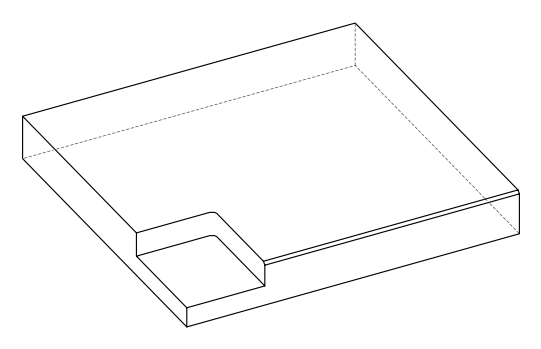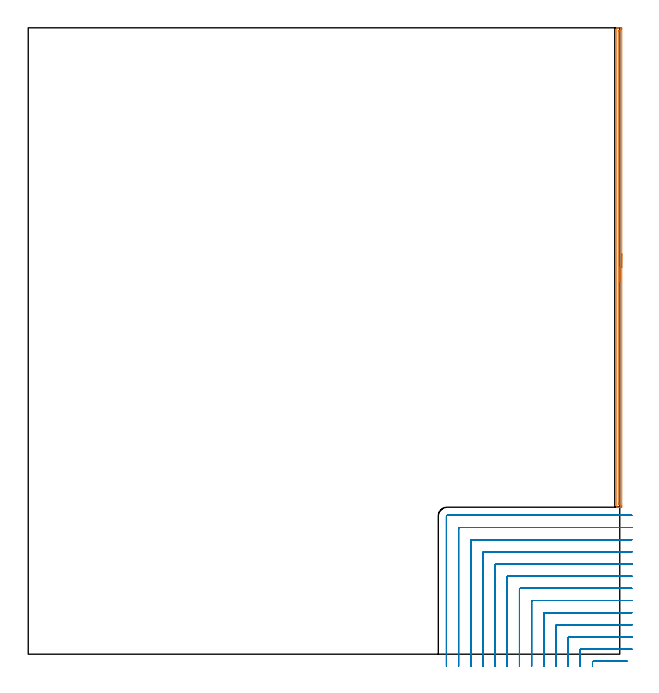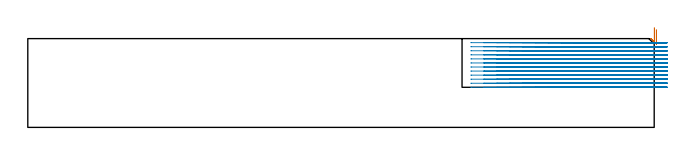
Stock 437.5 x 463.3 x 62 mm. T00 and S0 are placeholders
(PLAN: 2 operations, 1 tool changes, 54 min)
(1 AREA_MILL | FG_CHAMFER_SURFACE | UGT0205_001 | 5.83 min | 2433 mm3)
(2 MILL_CORNER_NOTCH_RECTANGULAR | CORNER_NOTCH_RECTANGULAR | NXT0201_011 | Follow Part, ap 3, ae 75% | 48.16 min | 495699 mm3)
(TOOL UGT0205_001 | Chamfer Mill 20 x 3 x 45 deg. | D20 FL50 Z2)
(TOOL NXT0201_011 | ENDMILL 12mm [2P460-1200-NA 1630] | D12 FL38 Z6)
(OP 1 AREA_MILL)
G17 G21 G94 G90
T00 M6
G54
G17 G0 G90 X439. Y296. S1061 M3
G43 Z72. H0
Z68.3
G94 G1 Y295.962 Z67.428 F250.
Y295.848 Z66.564
Y295.659 Z65.712
Y295.397 Z64.88
Y295.063 Z64.074
Y294.66 Z63.3
Y294.192 Z62.564
Y293.66 Z61.872
Y293.071 Z61.229
Y292.428 Z60.64
Y291.736 Z60.108
Y291. Z59.64
Y290.226 Z59.237
Y289.42 Z58.903
Y288.588 Z58.641
Y287.736 Z58.452
Y286.872 Z58.338
Y286. Z58.3
Y109.673
X438.999 Y109.305 Z58.301
X438.993 Y108.788 Z58.302
X438.99 Y108.708 Z58.305
X438.48 Y108.7 Z58.814
X437.908 Z59.389
X437.593 Z59.703
X437.022 Z60.275
X436.707 Z60.588
X435.669 Z61.63
X435.326 Y108.708 Z61.965
X435.303 Y108.71 Z61.988
X435.3 Y108.859 Z62.
Y463.142
X435.303 Y463.29 Z61.988
X435.326 Y463.293 Z61.965
X435.67 Y463.3 Z61.629
X436.077 Z61.222
X436.707 Z60.588
X437.908 Z59.389
X438.48 Y463.296 Z58.814
X438.99 Y463.292 Z58.304
X438.993 Y463.213 Z58.302
X438.999 Y462.695 Z58.301
X439. Y462.171 Z58.3
Y286.
X437.586 Z59.714
Y111.09
X437.584 Y110.867 Z59.716
X437.581 Y110.757 Z59.719
X437.579 Y110.711 Z59.721
X437.435 Y110.707 Z59.865
X437.092 Y110.702 Z60.208
X436.85 Y110.706 Z60.45
X436.753 Y110.71 Z60.547
X436.721 Y110.715 Z60.579
X436.719 Y110.761 Z60.581
X436.716 Y110.867 Z60.584
X436.714 Y111.082 Z60.586
Y460.903
X436.716 Y461.13 Z60.584
X436.719 Y461.239 Z60.581
X436.721 Y461.285 Z60.579
X436.764 Y461.29 Z60.536
X436.957 Y461.295 Z60.343
X437.208 Y461.299 Z60.092
X437.45 Y461.294 Z59.85
X437.547 Y461.29 Z59.753
X437.579 Y461.285 Z59.721
X437.581 Y461.239 Z59.719
X437.584 Y461.133 Z59.716
X437.586 Y460.918 Z59.714
Y286.
Y285.128 Z59.752
Y284.264 Z59.866
Y283.412 Z60.055
Y282.58 Z60.317
Y281.774 Z60.651
Y281. Z61.054
Y280.264 Z61.523
Y279.572 Z62.054
Y278.929 Z62.643
Y278.34 Z63.286
Y277.808 Z63.978
Y277.34 Z64.714
Y276.937 Z65.488
Y276.603 Z66.294
Y276.341 Z67.126
Y276.152 Z67.978
Y276.038 Z68.843
Y276. Z69.714
G0 Z72.
M5
M2
(OP 2 MILL_CORNER_NOTCH_RECTANGULAR)
G17 G21 G94 G90
T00 M6
G54
G17 G0 G90 X443.312 Y-5.3 S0 M3
G43 Z72. H1
Z59.167
G94 G1 X440.312 F250.
X417.893 F500.
G3 X417.3 Y-5.893 R0.6
G1 Y-6.
Y-9. F250.
G0 Z72.
X446.5 Y3.7
Z59.167
G1 X443.5
X408.893 F500.
G3 X408.3 Y3.107 R0.6
G1 Y-6.
Y-9. F250.
G0 Z72.
X446.5 Y12.7
Z59.167
G1 X443.5
X399.893 F500.
G3 X399.3 Y12.107 R0.6
G1 Y-6.
Y-9. F250.
G0 Z72.
X446.5 Y21.7
Z59.167
G1 X443.5
X390.894 F500.
G3 X390.3 Y21.106 R0.6
G1 Y-6.
Y-9. F250.
G0 Z72.
X446.5 Y30.7
Z59.167
G1 X443.5
X381.894 F500.
G3 X381.3 Y30.106 R0.6
G1 Y-6.
Y-9. F250.
G0 Z72.
X446.5 Y39.7
Z59.167
G1 X443.5
X372.894 F500.
G3 X372.3 Y39.106 R0.6
G1 Y-6.
Y-9. F250.
G0 Z72.
X446.5 Y48.7
Z59.167
G1 X443.5
X363.895 F500.
G3 X363.3 Y48.105 R0.6
G1 Y-6.
Y-9. F250.
G0 Z72.
X446.5 Y57.7
Z59.167
G1 X443.5
X354.895 F500.
G3 X354.3 Y57.105 R0.6
G1 Y-6.
Y-9. F250.
G0 Z72.
X446.5 Y66.7
Z59.167
G1 X443.5
X345.895 F500.
G3 X345.3 Y66.105 R0.6
G1 Y-6.
Y-9. F250.
G0 Z72.
X446.5 Y75.7
Z59.167
G1 X443.5
X336.895 F500.
G3 X336.3 Y75.105 R0.6
G1 Y-6.
Y-9. F250.
G0 Z72.
X446.5 Y84.7
Z59.167
G1 X443.5
X327.896 F500.
G3 X327.3 Y84.104 R0.6
G1 Y-6.
Y-9. F250.
G0 Z72.
X446.5 Y93.7
Z59.167
G1 X443.5
X318.896 F500.
G3 X318.3 Y93.104 R0.6
G1 Y-6.
Y-9. F250.
G0 Z72.
X446.5 Y102.7
Z59.167
G1 X443.5
X309.896 F500.
G3 X309.3 Y102.104 R0.6
G1 Y-6.
Y-9. F250.
G0 Z72.
X443.312 Y-5.3
Z56.333
G1 X440.312
X417.893 F500.
G3 X417.3 Y-5.893 R0.6
G1 Y-6.
Y-9. F250.
G0 Z72.
X446.5 Y3.7
Z56.333
G1 X443.5
X408.893 F500.
G3 X408.3 Y3.107 R0.6
G1 Y-6.
Y-9. F250.
G0 Z72.
X446.5 Y12.7
Z56.333
G1 X443.5
X399.893 F500.
G3 X399.3 Y12.107 R0.6
G1 Y-6.
Y-9. F250.
G0 Z72.
X446.5 Y21.7
Z56.333
G1 X443.5
X390.894 F500.
G3 X390.3 Y21.106 R0.6
G1 Y-6.
Y-9. F250.
G0 Z72.
X446.5 Y30.7
Z56.333
G1 X443.5
X381.894 F500.
G3 X381.3 Y30.106 R0.6
G1 Y-6.
Y-9. F250.
G0 Z72.
X446.5 Y39.7
Z56.333
G1 X443.5
X372.894 F500.
G3 X372.3 Y39.106 R0.6
G1 Y-6.
Y-9. F250.
G0 Z72.
X446.5 Y48.7
Z56.333
G1 X443.5
X363.895 F500.
G3 X363.3 Y48.105 R0.6
G1 Y-6.
Y-9. F250.
G0 Z72.
X446.5 Y57.7
Z56.333
G1 X443.5
X354.895 F500.
G3 X354.3 Y57.105 R0.6
G1 Y-6.
Y-9. F250.
G0 Z72.
X446.5 Y66.7
Z56.333
G1 X443.5
X345.895 F500.
G3 X345.3 Y66.105 R0.6
G1 Y-6.
Y-9. F250.
G0 Z72.
X446.5 Y75.7
Z56.333
G1 X443.5
X336.895 F500.
G3 X336.3 Y75.105 R0.6
G1 Y-6.
Y-9. F250.
G0 Z72.
X446.5 Y84.7
Z56.333
G1 X443.5
X327.896 F500.
G3 X327.3 Y84.104 R0.6
G1 Y-6.
Y-9. F250.
G0 Z72.
X446.5 Y93.7
Z56.333
G1 X443.5
X318.896 F500.
G3 X318.3 Y93.104 R0.6
G1 Y-6.
Y-9. F250.
G0 Z72.
X446.5 Y102.7
Z56.333
G1 X443.5
X309.896 F500.
G3 X309.3 Y102.104 R0.6
G1 Y-6.
Y-9. F250.
G0 Z72.
X443.312 Y-5.3
Z53.5
G1 X440.312
X417.893 F500.
G3 X417.3 Y-5.893 R0.6
G1 Y-6.
Y-9. F250.
G0 Z72.
X446.5 Y3.7
Z53.5
G1 X443.5
X408.893 F500.
G3 X408.3 Y3.107 R0.6
G1 Y-6.
Y-9. F250.
G0 Z72.
X446.5 Y12.7
Z53.5
G1 X443.5
X399.893 F500.
G3 X399.3 Y12.107 R0.6
G1 Y-6.
Y-9. F250.
G0 Z72.
X446.5 Y21.7
Z53.5
G1 X443.5
X390.894 F500.
G3 X390.3 Y21.106 R0.6
G1 Y-6.
Y-9. F250.
G0 Z72.
X446.5 Y30.7
Z53.5
G1 X443.5
X381.894 F500.
G3 X381.3 Y30.106 R0.6
G1 Y-6.
Y-9. F250.
G0 Z72.
X446.5 Y39.7
Z53.5
G1 X443.5
X372.894 F500.
G3 X372.3 Y39.106 R0.6
G1 Y-6.
Y-9. F250.
G0 Z72.
X446.5 Y48.7
Z53.5
G1 X443.5
X363.895 F500.
G3 X363.3 Y48.105 R0.6
G1 Y-6.
Y-9. F250.
G0 Z72.
X446.5 Y57.7
Z53.5
G1 X443.5
X354.895 F500.
G3 X354.3 Y57.105 R0.6
G1 Y-6.
Y-9. F250.
G0 Z72.
X446.5 Y66.7
Z53.5
G1 X443.5
X345.895 F500.
G3 X345.3 Y66.105 R0.6
G1 Y-6.
Y-9. F250.
G0 Z72.
X446.5 Y75.7
Z53.5
G1 X443.5
X336.895 F500.
G3 X336.3 Y75.105 R0.6
G1 Y-6.
Y-9. F250.
G0 Z72.
X446.5 Y84.7
Z53.5
G1 X443.5
X327.896 F500.
G3 X327.3 Y84.104 R0.6
G1 Y-6.
Y-9. F250.
G0 Z72.
X446.5 Y93.7
Z53.5
G1 X443.5
X318.896 F500.
G3 X318.3 Y93.104 R0.6
G1 Y-6.
Y-9. F250.
G0 Z72.
X446.5 Y102.7
Z53.5
G1 X443.5
X309.896 F500.
G3 X309.3 Y102.104 R0.6
G1 Y-6.
Y-9. F250.
G0 Z72.
X443.312 Y-5.3
Z50.667
G1 X440.312
X417.893 F500.
G3 X417.3 Y-5.893 R0.6
G1 Y-6.
Y-9. F250.
G0 Z72.
X446.5 Y3.7
Z50.667
G1 X443.5
X408.893 F500.
G3 X408.3 Y3.107 R0.6
G1 Y-6.
Y-9. F250.
G0 Z72.
X446.5 Y12.7
Z50.667
G1 X443.5
X399.893 F500.
G3 X399.3 Y12.107 R0.6
G1 Y-6.
Y-9. F250.
G0 Z72.
X446.5 Y21.7
Z50.667
G1 X443.5
X390.894 F500.
G3 X390.3 Y21.106 R0.6
G1 Y-6.
Y-9. F250.
G0 Z72.
X446.5 Y30.7
Z50.667
G1 X443.5
X381.894 F500.
G3 X381.3 Y30.106 R0.6
G1 Y-6.
Y-9. F250.
G0 Z72.
X446.5 Y39.7
Z50.667
G1 X443.5
X372.894 F500.
G3 X372.3 Y39.106 R0.6
G1 Y-6.
Y-9. F250.
G0 Z72.
X446.5 Y48.7
Z50.667
G1 X443.5
X363.895 F500.
G3 X363.3 Y48.105 R0.6
G1 Y-6.
Y-9. F250.
G0 Z72.
X446.5 Y57.7
Z50.667
G1 X443.5
X354.895 F500.
G3 X354.3 Y57.105 R0.6
G1 Y-6.
Y-9. F250.
G0 Z72.
X446.5 Y66.7
Z50.667
G1 X443.5
X345.895 F500.
G3 X345.3 Y66.105 R0.6
G1 Y-6.
Y-9. F250.
G0 Z72.
X446.5 Y75.7
Z50.667
G1 X443.5
X336.895 F500.
G3 X336.3 Y75.105 R0.6
G1 Y-6.
Y-9. F250.
G0 Z72.
X446.5 Y84.7
Z50.667
G1 X443.5
X327.896 F500.
G3 X327.3 Y84.104 R0.6
G1 Y-6.
Y-9. F250.
G0 Z72.
X446.5 Y93.7
Z50.667
G1 X443.5
X318.896 F500.
G3 X318.3 Y93.104 R0.6
G1 Y-6.
Y-9. F250.
G0 Z72.
X446.5 Y102.7
Z50.667
G1 X443.5
X309.896 F500.
G3 X309.3 Y102.104 R0.6
G1 Y-6.
Y-9. F250.
G0 Z72.
X443.312 Y-5.3
Z47.833
G1 X440.312
X417.893 F500.
G3 X417.3 Y-5.893 R0.6
G1 Y-6.
Y-9. F250.
G0 Z72.
X446.5 Y3.7
Z47.833
G1 X443.5
X408.893 F500.
G3 X408.3 Y3.107 R0.6
G1 Y-6.
Y-9. F250.
G0 Z72.
X446.5 Y12.7
Z47.833
G1 X443.5
X399.893 F500.
G3 X399.3 Y12.107 R0.6
G1 Y-6.
Y-9. F250.
G0 Z72.
X446.5 Y21.7
Z47.833
G1 X443.5
X390.894 F500.
G3 X390.3 Y21.106 R0.6
G1 Y-6.
Y-9. F250.
G0 Z72.
X446.5 Y30.7
Z47.833
G1 X443.5
X381.894 F500.
G3 X381.3 Y30.106 R0.6
G1 Y-6.
Y-9. F250.
G0 Z72.
X446.5 Y39.7
Z47.833
G1 X443.5
X372.894 F500.
G3 X372.3 Y39.106 R0.6
G1 Y-6.
Y-9. F250.
G0 Z72.
X446.5 Y48.7
Z47.833
G1 X443.5
X363.895 F500.
G3 X363.3 Y48.105 R0.6
G1 Y-6.
Y-9. F250.
G0 Z72.
X446.5 Y57.7
Z47.833
G1 X443.5
X354.895 F500.
G3 X354.3 Y57.105 R0.6
G1 Y-6.
Y-9. F250.
G0 Z72.
X446.5 Y66.7
Z47.833
G1 X443.5
X345.895 F500.
G3 X345.3 Y66.105 R0.6
G1 Y-6.
Y-9. F250.
G0 Z72.
X446.5 Y75.7
Z47.833
G1 X443.5
X336.895 F500.
G3 X336.3 Y75.105 R0.6
G1 Y-6.
Y-9. F250.
G0 Z72.
X446.5 Y84.7
Z47.833
G1 X443.5
X327.896 F500.
G3 X327.3 Y84.104 R0.6
G1 Y-6.
Y-9. F250.
G0 Z72.
X446.5 Y93.7
Z47.833
G1 X443.5
X318.896 F500.
G3 X318.3 Y93.104 R0.6
G1 Y-6.
Y-9. F250.
G0 Z72.
X446.5 Y102.7
Z47.833
G1 X443.5
X309.896 F500.
G3 X309.3 Y102.104 R0.6
G1 Y-6.
Y-9. F250.
G0 Z72.
X443.312 Y-5.3
Z45.
G1 X440.312
X417.893 F500.
G3 X417.3 Y-5.893 R0.6
G1 Y-6.
Y-9. F250.
G0 Z72.
X446.5 Y3.7
Z45.
G1 X443.5
X408.893 F500.
G3 X408.3 Y3.107 R0.6
G1 Y-6.
Y-9. F250.
G0 Z72.
X446.5 Y12.7
Z45.
G1 X443.5
X399.893 F500.
G3 X399.3 Y12.107 R0.6
G1 Y-6.
Y-9. F250.
G0 Z72.
X446.5 Y21.7
Z45.
G1 X443.5
X390.894 F500.
G3 X390.3 Y21.106 R0.6
G1 Y-6.
Y-9. F250.
G0 Z72.
X446.5 Y30.7
Z45.
G1 X443.5
X381.894 F500.
G3 X381.3 Y30.106 R0.6
G1 Y-6.
Y-9. F250.
G0 Z72.
X446.5 Y39.7
Z45.
G1 X443.5
X372.894 F500.
G3 X372.3 Y39.106 R0.6
G1 Y-6.
Y-9. F250.
G0 Z72.
X446.5 Y48.7
Z45.
G1 X443.5
X363.895 F500.
G3 X363.3 Y48.105 R0.6
G1 Y-6.
Y-9. F250.
G0 Z72.
X446.5 Y57.7
Z45.
G1 X443.5
X354.895 F500.
G3 X354.3 Y57.105 R0.6
G1 Y-6.
Y-9. F250.
G0 Z72.
X446.5 Y66.7
Z45.
G1 X443.5
X345.895 F500.
G3 X345.3 Y66.105 R0.6
G1 Y-6.
Y-9. F250.
G0 Z72.
X446.5 Y75.7
Z45.
G1 X443.5
X336.895 F500.
G3 X336.3 Y75.105 R0.6
G1 Y-6.
Y-9. F250.
G0 Z72.
X446.5 Y84.7
Z45.
G1 X443.5
X327.896 F500.
G3 X327.3 Y84.104 R0.6
G1 Y-6.
Y-9. F250.
G0 Z72.
X446.5 Y93.7
Z45.
G1 X443.5
X318.896 F500.
G3 X318.3 Y93.104 R0.6
G1 Y-6.
Y-9. F250.
G0 Z72.
X446.5 Y102.7
Z45.
G1 X443.5
X309.896 F500.
G3 X309.3 Y102.104 R0.6
G1 Y-6.
Y-9. F250.
G0 Z72.
X443.312 Y-5.3
Z42.167
G1 X440.312
X417.893 F500.
G3 X417.3 Y-5.893 R0.6
G1 Y-6.
Y-9. F250.
G0 Z72.
X446.5 Y3.7
Z42.167
G1 X443.5
X408.893 F500.
G3 X408.3 Y3.107 R0.6
G1 Y-6.
Y-9. F250.
G0 Z72.
X446.5 Y12.7
Z42.167
G1 X443.5
X399.893 F500.
G3 X399.3 Y12.107 R0.6
G1 Y-6.
Y-9. F250.
G0 Z72.
X446.5 Y21.7
Z42.167
G1 X443.5
X390.894 F500.
G3 X390.3 Y21.106 R0.6
G1 Y-6.
Y-9. F250.
G0 Z72.
X446.5 Y30.7
Z42.167
G1 X443.5
X381.894 F500.
G3 X381.3 Y30.106 R0.6
G1 Y-6.
Y-9. F250.
G0 Z72.
X446.5 Y39.7
Z42.167
G1 X443.5
X372.894 F500.
G3 X372.3 Y39.106 R0.6
G1 Y-6.
Y-9. F250.
G0 Z72.
X446.5 Y48.7
Z42.167
G1 X443.5
X363.895 F500.
G3 X363.3 Y48.105 R0.6
G1 Y-6.
Y-9. F250.
G0 Z72.
X446.5 Y57.7
Z42.167
G1 X443.5
X354.895 F500.
G3 X354.3 Y57.105 R0.6
G1 Y-6.
Y-9. F250.
G0 Z72.
X446.5 Y66.7
Z42.167
G1 X443.5
X345.895 F500.
G3 X345.3 Y66.105 R0.6
G1 Y-6.
Y-9. F250.
G0 Z72.
X446.5 Y75.7
Z42.167
G1 X443.5
X336.895 F500.
G3 X336.3 Y75.105 R0.6
G1 Y-6.
Y-9. F250.
G0 Z72.
X446.5 Y84.7
Z42.167
G1 X443.5
X327.896 F500.
G3 X327.3 Y84.104 R0.6
G1 Y-6.
Y-9. F250.
G0 Z72.
X446.5 Y93.7
Z42.167
G1 X443.5
X318.896 F500.
G3 X318.3 Y93.104 R0.6
G1 Y-6.
Y-9. F250.
G0 Z72.
X446.5 Y102.7
Z42.167
G1 X443.5
X309.896 F500.
G3 X309.3 Y102.104 R0.6
G1 Y-6.
Y-9. F250.
G0 Z72.
X443.312 Y-5.3
Z39.333
G1 X440.312
X417.893 F500.
G3 X417.3 Y-5.893 R0.6
G1 Y-6.
Y-9. F250.
G0 Z72.
X446.5 Y3.7
Z39.333
G1 X443.5
X408.893 F500.
G3 X408.3 Y3.107 R0.6
G1 Y-6.
Y-9. F250.
G0 Z72.
X446.5 Y12.7
Z39.333
G1 X443.5
X399.893 F500.
G3 X399.3 Y12.107 R0.6
G1 Y-6.
Y-9. F250.
G0 Z72.
X446.5 Y21.7
Z39.333
G1 X443.5
X390.894 F500.
G3 X390.3 Y21.106 R0.6
G1 Y-6.
Y-9. F250.
G0 Z72.
X446.5 Y30.7
Z39.333
G1 X443.5
X381.894 F500.
G3 X381.3 Y30.106 R0.6
G1 Y-6.
Y-9. F250.
G0 Z72.
X446.5 Y39.7
Z39.333
G1 X443.5
X372.894 F500.
G3 X372.3 Y39.106 R0.6
G1 Y-6.
Y-9. F250.
G0 Z72.
X446.5 Y48.7
Z39.333
G1 X443.5
X363.895 F500.
G3 X363.3 Y48.105 R0.6
G1 Y-6.
Y-9. F250.
G0 Z72.
X446.5 Y57.7
Z39.333
G1 X443.5
X354.895 F500.
G3 X354.3 Y57.105 R0.6
G1 Y-6.
Y-9. F250.
G0 Z72.
X446.5 Y66.7
Z39.333
G1 X443.5
X345.895 F500.
G3 X345.3 Y66.105 R0.6
G1 Y-6.
Y-9. F250.
G0 Z72.
X446.5 Y75.7
Z39.333
G1 X443.5
X336.895 F500.
G3 X336.3 Y75.105 R0.6
G1 Y-6.
Y-9. F250.
G0 Z72.
X446.5 Y84.7
Z39.333
G1 X443.5
X327.896 F500.
G3 X327.3 Y84.104 R0.6
G1 Y-6.
Y-9. F250.
G0 Z72.
X446.5 Y93.7
Z39.333
G1 X443.5
X318.896 F500.
G3 X318.3 Y93.104 R0.6
G1 Y-6.
Y-9. F250.
G0 Z72.
X446.5 Y102.7
Z39.333
G1 X443.5
X309.896 F500.
G3 X309.3 Y102.104 R0.6
G1 Y-6.
Y-9. F250.
G0 Z72.
X443.312 Y-5.3
Z36.5
G1 X440.312
X417.893 F500.
G3 X417.3 Y-5.893 R0.6
G1 Y-6.
Y-9. F250.
G0 Z72.
X446.5 Y3.7
Z36.5
G1 X443.5
X408.893 F500.
G3 X408.3 Y3.107 R0.6
G1 Y-6.
Y-9. F250.
G0 Z72.
X446.5 Y12.7
Z36.5
G1 X443.5
X399.893 F500.
G3 X399.3 Y12.107 R0.6
G1 Y-6.
Y-9. F250.
G0 Z72.
X446.5 Y21.7
Z36.5
G1 X443.5
X390.894 F500.
G3 X390.3 Y21.106 R0.6
G1 Y-6.
Y-9. F250.
G0 Z72.
X446.5 Y30.7
Z36.5
G1 X443.5
X381.894 F500.
G3 X381.3 Y30.106 R0.6
G1 Y-6.
Y-9. F250.
G0 Z72.
X446.5 Y39.7
Z36.5
G1 X443.5
X372.894 F500.
G3 X372.3 Y39.106 R0.6
G1 Y-6.
Y-9. F250.
G0 Z72.
X446.5 Y48.7
Z36.5
G1 X443.5
X363.895 F500.
G3 X363.3 Y48.105 R0.6
G1 Y-6.
Y-9. F250.
G0 Z72.
X446.5 Y57.7
Z36.5
G1 X443.5
X354.895 F500.
G3 X354.3 Y57.105 R0.6
G1 Y-6.
Y-9. F250.
G0 Z72.
X446.5 Y66.7
Z36.5
G1 X443.5
X345.895 F500.
G3 X345.3 Y66.105 R0.6
G1 Y-6.
Y-9. F250.
G0 Z72.
X446.5 Y75.7
Z36.5
G1 X443.5
X336.895 F500.
G3 X336.3 Y75.105 R0.6
G1 Y-6.
Y-9. F250.
G0 Z72.
X446.5 Y84.7
Z36.5
G1 X443.5
X327.896 F500.
G3 X327.3 Y84.104 R0.6
G1 Y-6.
Y-9. F250.
G0 Z72.
X446.5 Y93.7
Z36.5
G1 X443.5
X318.896 F500.
G3 X318.3 Y93.104 R0.6
G1 Y-6.
Y-9. F250.
G0 Z72.
X446.5 Y102.7
Z36.5
G1 X443.5
X309.896 F500.
G3 X309.3 Y102.104 R0.6
G1 Y-6.
Y-9. F250.
G0 Z72.
X443.312 Y-5.3
Z33.667
G1 X440.312
X417.893 F500.
G3 X417.3 Y-5.893 R0.6
G1 Y-6.
Y-9. F250.
G0 Z72.
X446.5 Y3.7
Z33.667
G1 X443.5
X408.893 F500.
G3 X408.3 Y3.107 R0.6
G1 Y-6.
Y-9. F250.
G0 Z72.
X446.5 Y12.7
Z33.667
G1 X443.5
X399.893 F500.
G3 X399.3 Y12.107 R0.6
G1 Y-6.
Y-9. F250.
G0 Z72.
X446.5 Y21.7
Z33.667
G1 X443.5
X390.894 F500.
G3 X390.3 Y21.106 R0.6
G1 Y-6.
Y-9. F250.
G0 Z72.
X446.5 Y30.7
Z33.667
G1 X443.5
X381.894 F500.
G3 X381.3 Y30.106 R0.6
G1 Y-6.
Y-9. F250.
G0 Z72.
X446.5 Y39.7
Z33.667
G1 X443.5
X372.894 F500.
G3 X372.3 Y39.106 R0.6
G1 Y-6.
Y-9. F250.
G0 Z72.
X446.5 Y48.7
Z33.667
G1 X443.5
X363.895 F500.
G3 X363.3 Y48.105 R0.6
G1 Y-6.
Y-9. F250.
G0 Z72.
X446.5 Y57.7
Z33.667
G1 X443.5
X354.895 F500.
G3 X354.3 Y57.105 R0.6
G1 Y-6.
Y-9. F250.
G0 Z72.
X446.5 Y66.7
Z33.667
G1 X443.5
X345.895 F500.
G3 X345.3 Y66.105 R0.6
G1 Y-6.
Y-9. F250.
G0 Z72.
X446.5 Y75.7
Z33.667
G1 X443.5
X336.895 F500.
G3 X336.3 Y75.105 R0.6
G1 Y-6.
Y-9. F250.
G0 Z72.
X446.5 Y84.7
Z33.667
G1 X443.5
X327.896 F500.
G3 X327.3 Y84.104 R0.6
G1 Y-6.
Y-9. F250.
G0 Z72.
X446.5 Y93.7
Z33.667
G1 X443.5
X318.896 F500.
G3 X318.3 Y93.104 R0.6
G1 Y-6.
Y-9. F250.
G0 Z72.
X446.5 Y102.7
Z33.667
G1 X443.5
X309.896 F500.
G3 X309.3 Y102.104 R0.6
G1 Y-6.
Y-9. F250.
G0 Z72.
X443.312 Y-5.3
Z30.833
G1 X440.312
X417.893 F500.
G3 X417.3 Y-5.893 R0.6
G1 Y-6.
Y-9. F250.
G0 Z72.
X446.5 Y3.7
Z30.833
G1 X443.5
X408.893 F500.
G3 X408.3 Y3.107 R0.6
G1 Y-6.
Y-9. F250.
G0 Z72.
X446.5 Y12.7
Z30.833
G1 X443.5
X399.893 F500.
G3 X399.3 Y12.107 R0.6
G1 Y-6.
Y-9. F250.
G0 Z72.
X446.5 Y21.7
Z30.833
G1 X443.5
X390.894 F500.
G3 X390.3 Y21.106 R0.6
G1 Y-6.
Y-9. F250.
G0 Z72.
X446.5 Y30.7
Z30.833
G1 X443.5
X381.894 F500.
G3 X381.3 Y30.106 R0.6
G1 Y-6.
Y-9. F250.
G0 Z72.
X446.5 Y39.7
Z30.833
G1 X443.5
X372.894 F500.
G3 X372.3 Y39.106 R0.6
G1 Y-6.
Y-9. F250.
G0 Z72.
X446.5 Y48.7
Z30.833
G1 X443.5
X363.895 F500.
G3 X363.3 Y48.105 R0.6
G1 Y-6.
Y-9. F250.
G0 Z72.
X446.5 Y57.7
Z30.833
G1 X443.5
X354.895 F500.
G3 X354.3 Y57.105 R0.6
G1 Y-6.
Y-9. F250.
G0 Z72.
X446.5 Y66.7
Z30.833
G1 X443.5
X345.895 F500.
G3 X345.3 Y66.105 R0.6
G1 Y-6.
Y-9. F250.
G0 Z72.
X446.5 Y75.7
Z30.833
G1 X443.5
X336.895 F500.
G3 X336.3 Y75.105 R0.6
G1 Y-6.
Y-9. F250.
G0 Z72.
X446.5 Y84.7
Z30.833
G1 X443.5
X327.896 F500.
G3 X327.3 Y84.104 R0.6
G1 Y-6.
Y-9. F250.
G0 Z72.
X446.5 Y93.7
Z30.833
G1 X443.5
X318.896 F500.
G3 X318.3 Y93.104 R0.6
G1 Y-6.
Y-9. F250.
G0 Z72.
X446.5 Y102.7
Z30.833
G1 X443.5
X309.896 F500.
G3 X309.3 Y102.104 R0.6
G1 Y-6.
Y-9. F250.
G0 Z72.
X443.312 Y-5.3
Z28.
G1 X440.312
X417.893 F500.
G3 X417.3 Y-5.893 R0.6
G1 Y-6.
Y-9. F250.
G0 Z72.
X446.5 Y3.7
Z28.
G1 X443.5
X408.893 F500.
G3 X408.3 Y3.107 R0.6
G1 Y-6.
Y-9. F250.
G0 Z72.
X446.5 Y12.7
Z28.
G1 X443.5
X399.893 F500.
G3 X399.3 Y12.107 R0.6
G1 Y-6.
Y-9. F250.
G0 Z72.
X446.5 Y21.7
Z28.
G1 X443.5
X390.894 F500.
G3 X390.3 Y21.106 R0.6
G1 Y-6.
Y-9. F250.
G0 Z72.
X446.5 Y30.7
Z28.
G1 X443.5
X381.894 F500.
G3 X381.3 Y30.106 R0.6
G1 Y-6.
Y-9. F250.
G0 Z72.
X446.5 Y39.7
Z28.
G1 X443.5
X372.894 F500.
G3 X372.3 Y39.106 R0.6
G1 Y-6.
Y-9. F250.
G0 Z72.
X446.5 Y48.7
Z28.
G1 X443.5
X363.895 F500.
G3 X363.3 Y48.105 R0.6
G1 Y-6.
Y-9. F250.
G0 Z72.
X446.5 Y57.7
Z28.
G1 X443.5
X354.895 F500.
G3 X354.3 Y57.105 R0.6
G1 Y-6.
Y-9. F250.
G0 Z72.
X446.5 Y66.7
Z28.
G1 X443.5
X345.895 F500.
G3 X345.3 Y66.105 R0.6
G1 Y-6.
Y-9. F250.
G0 Z72.
X446.5 Y75.7
Z28.
G1 X443.5
X336.895 F500.
G3 X336.3 Y75.105 R0.6
G1 Y-6.
Y-9. F250.
G0 Z72.
X446.5 Y84.7
Z28.
G1 X443.5
X327.896 F500.
G3 X327.3 Y84.104 R0.6
G1 Y-6.
Y-9. F250.
G0 Z72.
X446.5 Y93.7
Z28.
G1 X443.5
X318.896 F500.
G3 X318.3 Y93.104 R0.6
G1 Y-6.
Y-9. F250.
G0 Z72.
X446.5 Y102.7
Z28.
G1 X443.5
X309.896 F500.
G3 X309.3 Y102.104 R0.6
G1 Y-6.
Y-9. F250.
G0 Z72.
M5
M2
